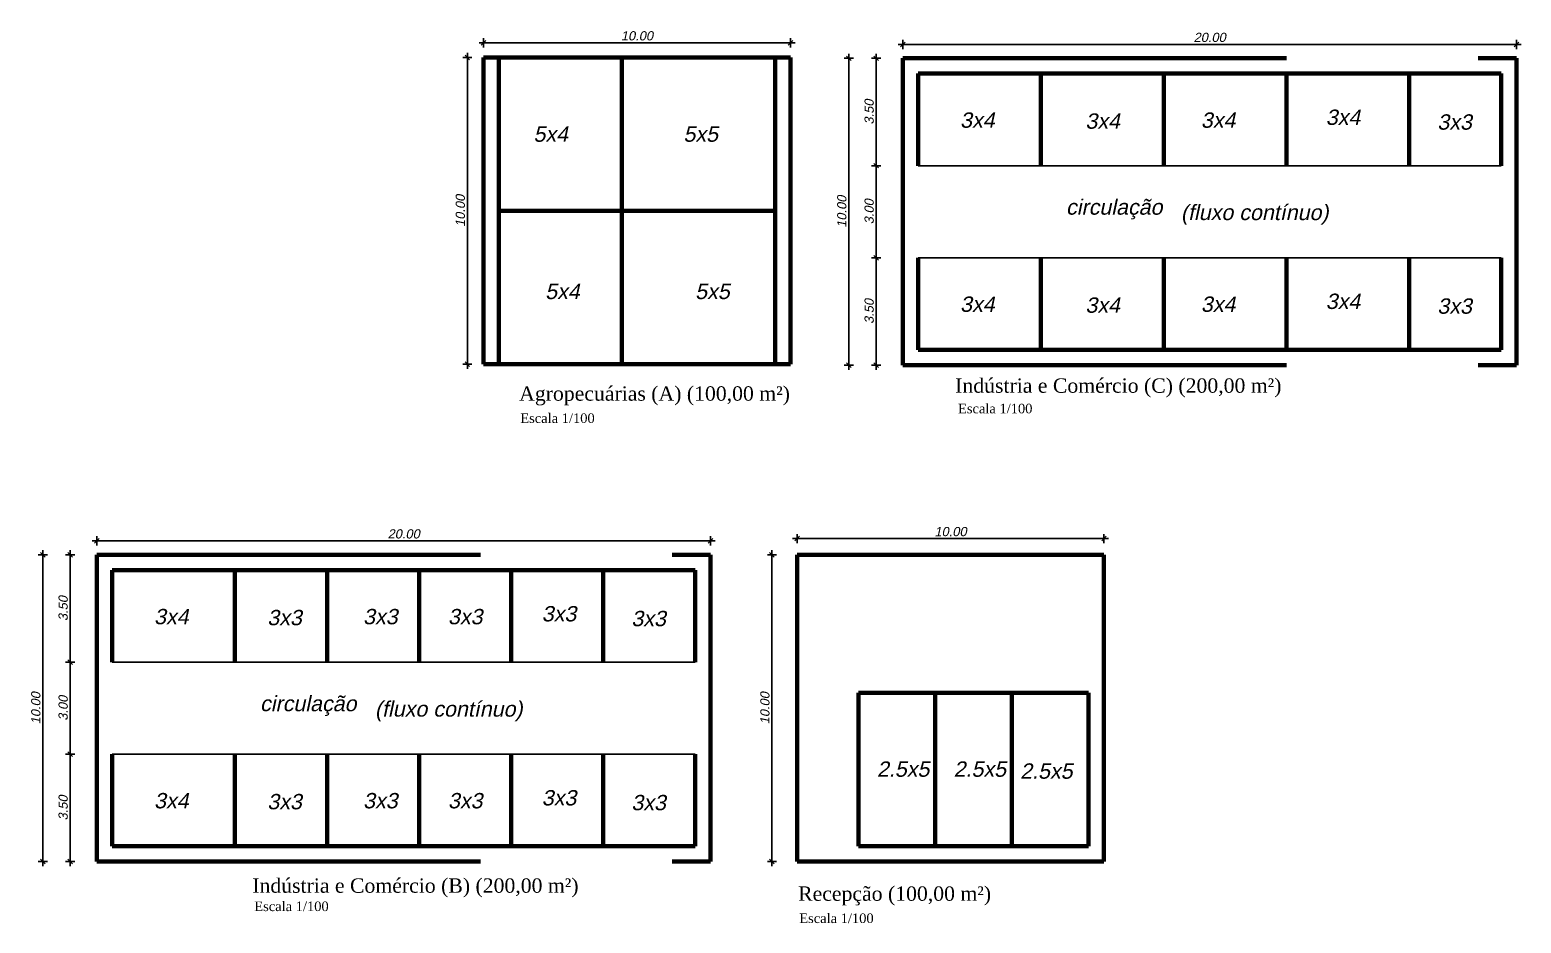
# Model space of a CAD drawing. Header units: metres. Extents: x 2113 to 5678, y -2764 to 956.
# Drawn here: x 3674.79 to 3723.39, y 74.58 to 103.71 of the extents above; entities that cross this region are included whole.
import ezdxf

# ---------------------------------------------------------------- set-up
doc = ezdxf.new("R2010")
doc.units = ezdxf.units.M
doc.header["$MEASUREMENT"] = 0
doc.linetypes.add('DASHED2', pattern=[0.375, 0.25, -0.125])
for name, color, linetype in [('COTASOK', 1, 'Continuous'), ('HACHURAS', 8, 'Continuous'), ('PAREDE', 7, 'Continuous')]:
    doc.layers.add(name, color=color, linetype=linetype)
doc.styles.add('JEF', font='times.ttf', dxfattribs={"height": 0.3})
doc.styles.add('util2000', font='arial.ttf', dxfattribs={"oblique": 12.000028})
doc.dimstyles.new('int_1-50_m_MS_50', dxfattribs={"dimscale": 0.05, "dimtxt": 3, "dimasz": 1.5, "dimexe": 1, "dimexo": 0, "dimgap": 0.75, "dimtad": 1, "dimzin": 1, "dimdsep": 46, "dimtxsty": 'util2000', "dimblk": '_U2_SETA01', "dimcen": 1.5, "dimse1": 1, "dimse2": 1, "dimclrd": 1, "dimclre": 1, "dimclrt": 1, "dimazin": 3, "dimtfac": 1, "dimtix": 1, "dimtmove": 1, "dimatfit": 3, "dimldrblk": '_U2_SETA02', "dimfxl": 1, "dimtzin": 12, "dimarcsym": 0})

# ---------------------------------------------------------------- blocks, each defined once
blk = doc.blocks.new('_U2_SETA01')
at = {"color": 0}
for p, q in [((-1, 0), (1, 0)), ((0, -1), (0, 1))]:
    blk.add_line(p, q, dxfattribs=at)
blk.add_line((-0.5, -0.5), (0.5, 0.5))
blk = doc.blocks.new('*D154')
at = {"layer": 'Defpoints', "color": 0, "ltscale": 0.3, "transparency": 16777216}
for p in [(3709.796, 87.119), (3699.796, 86.591), (3709.796, 86.591)]:
    blk.add_point(p, dxfattribs=at)
at = {"layer": 'PAREDE', "color": 1, "lineweight": -2, "ltscale": 0.3, "transparency": 16777216}
blk.add_line((3699.946, 87.119), (3709.646, 87.119), dxfattribs=at)
at = {"layer": 'PAREDE', "color": 1, "lineweight": -2, "ltscale": 0.3, "transparency": 16777216, "xscale": 0.15, "yscale": 0.15, "zscale": 0.15, "rotation": 180}
blk.add_blockref('_U2_SETA01', (3699.796, 87.119), dxfattribs=at)
at = {"layer": 'PAREDE', "color": 1, "lineweight": -2, "ltscale": 0.3, "transparency": 16777216, "xscale": 0.15, "yscale": 0.15, "zscale": 0.15}
blk.add_blockref('_U2_SETA01', (3709.796, 87.119), dxfattribs=at)
at = {"layer": 'PAREDE', "color": 1, "ltscale": 0.3, "transparency": 16777216, "insert": (3704.796, 87.347), "char_height": 0.3, "attachment_point": 5, "style": 'util2000'}
blk.add_mtext('10.00', dxfattribs=at)
blk = doc.blocks.new('_U2_SETA02')
blk.add_solid([(-1, -0.17), (0, 0), (-1, 0.17)])
blk = doc.blocks.new('*D155')
at = {"layer": 'Defpoints', "color": 0, "ltscale": 0.3, "transparency": 16777216}
for p in [(3699.796, 86.591), (3698.975, 76.591), (3699.796, 76.591)]:
    blk.add_point(p, dxfattribs=at)
at = {"layer": 'PAREDE', "color": 1, "lineweight": -2, "ltscale": 0.3, "transparency": 16777216}
blk.add_line((3698.975, 86.441), (3698.975, 76.741), dxfattribs=at)
at = {"layer": 'PAREDE', "color": 1, "lineweight": -2, "ltscale": 0.3, "transparency": 16777216, "xscale": 0.15, "yscale": 0.15, "zscale": 0.15}
for p, rotation in [((3698.975, 86.591), 90), ((3698.975, 76.591), 270)]:
    blk.add_blockref('_U2_SETA01', p, dxfattribs=dict(at, rotation=rotation))
at = {"layer": 'PAREDE', "color": 1, "ltscale": 0.3, "transparency": 16777216, "insert": (3698.747, 81.591), "char_height": 0.3, "attachment_point": 5, "rotation": 90, "style": 'util2000'}
blk.add_mtext('10.00', dxfattribs=at)
blk = doc.blocks.new('*D181')
at = {"layer": 'Defpoints', "color": 0, "ltscale": 0.3, "transparency": 16777216}
for p in [(3696.975, 87.044), (3676.975, 86.591), (3696.975, 86.591)]:
    blk.add_point(p, dxfattribs=at)
at = {"layer": 'PAREDE', "color": 1, "lineweight": -2, "ltscale": 0.3, "transparency": 16777216}
blk.add_line((3677.125, 87.044), (3696.825, 87.044), dxfattribs=at)
at = {"layer": 'PAREDE', "color": 1, "lineweight": -2, "ltscale": 0.3, "transparency": 16777216, "xscale": 0.15, "yscale": 0.15, "zscale": 0.15, "rotation": 180}
blk.add_blockref('_U2_SETA01', (3676.975, 87.044), dxfattribs=at)
at = {"layer": 'PAREDE', "color": 1, "lineweight": -2, "ltscale": 0.3, "transparency": 16777216, "xscale": 0.15, "yscale": 0.15, "zscale": 0.15}
blk.add_blockref('_U2_SETA01', (3696.975, 87.044), dxfattribs=at)
at = {"layer": 'PAREDE', "color": 1, "ltscale": 0.3, "transparency": 16777216, "insert": (3686.975, 87.272), "char_height": 0.3, "attachment_point": 5, "style": 'util2000'}
blk.add_mtext('20.00', dxfattribs=at)
blk = doc.blocks.new('*D156')
at = {"layer": 'Defpoints', "color": 0, "ltscale": 0.3, "transparency": 16777216}
for p in [(3676.954, 86.591), (3675.214, 76.591), (3677.302, 76.591)]:
    blk.add_point(p, dxfattribs=at)
at = {"layer": 'PAREDE', "color": 1, "lineweight": -2, "ltscale": 0.3, "transparency": 16777216}
blk.add_line((3675.214, 86.441), (3675.214, 76.741), dxfattribs=at)
at = {"layer": 'PAREDE', "color": 1, "lineweight": -2, "ltscale": 0.3, "transparency": 16777216, "xscale": 0.15, "yscale": 0.15, "zscale": 0.15}
for p, rotation in [((3675.214, 86.591), 90), ((3675.214, 76.591), 270)]:
    blk.add_blockref('_U2_SETA01', p, dxfattribs=dict(at, rotation=rotation))
at = {"layer": 'PAREDE', "color": 1, "ltscale": 0.3, "transparency": 16777216, "insert": (3674.986, 81.591), "char_height": 0.3, "attachment_point": 5, "rotation": 90, "style": 'util2000'}
blk.add_mtext('10.00', dxfattribs=at)
blk = doc.blocks.new('*D157')
at = {"layer": 'Defpoints', "color": 0, "ltscale": 0.3, "transparency": 16777216}
for p in [(3676.984, 86.591), (3676.106, 83.091), (3676.834, 83.091)]:
    blk.add_point(p, dxfattribs=at)
at = {"layer": 'PAREDE', "color": 1, "lineweight": -2, "ltscale": 0.3, "transparency": 16777216}
blk.add_line((3676.106, 86.441), (3676.106, 83.241), dxfattribs=at)
at = {"layer": 'PAREDE', "color": 1, "lineweight": -2, "ltscale": 0.3, "transparency": 16777216, "xscale": 0.15, "yscale": 0.15, "zscale": 0.15}
for p, rotation in [((3676.106, 86.591), 90), ((3676.106, 83.091), 270)]:
    blk.add_blockref('_U2_SETA01', p, dxfattribs=dict(at, rotation=rotation))
at = {"layer": 'PAREDE', "color": 1, "ltscale": 0.3, "transparency": 16777216, "insert": (3675.877, 84.841), "char_height": 0.3, "attachment_point": 5, "rotation": 90, "style": 'util2000'}
blk.add_mtext('3.50', dxfattribs=at)
blk = doc.blocks.new('*D158')
at = {"layer": 'Defpoints', "color": 0, "ltscale": 0.3, "transparency": 16777216}
for p in [(3676.834, 83.091), (3676.106, 80.091), (3676.918, 80.091)]:
    blk.add_point(p, dxfattribs=at)
at = {"layer": 'PAREDE', "color": 1, "lineweight": -2, "ltscale": 0.3, "transparency": 16777216}
blk.add_line((3676.106, 82.941), (3676.106, 80.241), dxfattribs=at)
at = {"layer": 'PAREDE', "color": 1, "lineweight": -2, "ltscale": 0.3, "transparency": 16777216, "xscale": 0.15, "yscale": 0.15, "zscale": 0.15}
for p, rotation in [((3676.106, 83.091), 90), ((3676.106, 80.091), 270)]:
    blk.add_blockref('_U2_SETA01', p, dxfattribs=dict(at, rotation=rotation))
at = {"layer": 'PAREDE', "color": 1, "ltscale": 0.3, "transparency": 16777216, "insert": (3675.877, 81.591), "char_height": 0.3, "attachment_point": 5, "rotation": 90, "style": 'util2000'}
blk.add_mtext('3.00', dxfattribs=at)
blk = doc.blocks.new('*D159')
at = {"layer": 'Defpoints', "color": 0, "ltscale": 0.3, "transparency": 16777216}
for p in [(3676.918, 80.091), (3676.106, 76.591), (3676.706, 76.591)]:
    blk.add_point(p, dxfattribs=at)
at = {"layer": 'PAREDE', "color": 1, "lineweight": -2, "ltscale": 0.3, "transparency": 16777216}
blk.add_line((3676.106, 79.941), (3676.106, 76.741), dxfattribs=at)
at = {"layer": 'PAREDE', "color": 1, "lineweight": -2, "ltscale": 0.3, "transparency": 16777216, "xscale": 0.15, "yscale": 0.15, "zscale": 0.15}
for p, rotation in [((3676.106, 80.091), 90), ((3676.106, 76.591), 270)]:
    blk.add_blockref('_U2_SETA01', p, dxfattribs=dict(at, rotation=rotation))
at = {"layer": 'PAREDE', "color": 1, "ltscale": 0.3, "transparency": 16777216, "insert": (3675.877, 78.341), "char_height": 0.3, "attachment_point": 5, "rotation": 90, "style": 'util2000'}
blk.add_mtext('3.50', dxfattribs=at)
blk = doc.blocks.new('*D160')
at = {"layer": 'Defpoints', "color": 0, "ltscale": 0.3, "transparency": 16777216}
for p in [(3696.975, 87.044), (3676.975, 86.591), (3696.975, 86.591)]:
    blk.add_point(p, dxfattribs=at)
at = {"layer": 'PAREDE', "color": 1, "lineweight": -2, "ltscale": 0.3, "transparency": 16777216}
blk.add_line((3677.125, 87.044), (3696.825, 87.044), dxfattribs=at)
at = {"layer": 'PAREDE', "color": 1, "lineweight": -2, "ltscale": 0.3, "transparency": 16777216, "xscale": 0.15, "yscale": 0.15, "zscale": 0.15, "rotation": 180}
blk.add_blockref('_U2_SETA01', (3676.975, 87.044), dxfattribs=at)
at = {"layer": 'PAREDE', "color": 1, "lineweight": -2, "ltscale": 0.3, "transparency": 16777216, "xscale": 0.15, "yscale": 0.15, "zscale": 0.15}
blk.add_blockref('_U2_SETA01', (3696.975, 87.044), dxfattribs=at)
at = {"layer": 'PAREDE', "color": 1, "ltscale": 0.3, "transparency": 16777216, "insert": (3686.975, 87.272), "char_height": 0.3, "attachment_point": 5, "style": 'util2000'}
blk.add_mtext('20.00', dxfattribs=at)
blk = doc.blocks.new('*D161')
at = {"layer": 'Defpoints', "color": 0, "ltscale": 0.3, "transparency": 16777216}
for p in [(3676.954, 86.591), (3675.214, 76.591), (3677.302, 76.591)]:
    blk.add_point(p, dxfattribs=at)
at = {"layer": 'PAREDE', "color": 1, "lineweight": -2, "ltscale": 0.3, "transparency": 16777216}
blk.add_line((3675.214, 86.441), (3675.214, 76.741), dxfattribs=at)
at = {"layer": 'PAREDE', "color": 1, "lineweight": -2, "ltscale": 0.3, "transparency": 16777216, "xscale": 0.15, "yscale": 0.15, "zscale": 0.15}
for p, rotation in [((3675.214, 86.591), 90), ((3675.214, 76.591), 270)]:
    blk.add_blockref('_U2_SETA01', p, dxfattribs=dict(at, rotation=rotation))
at = {"layer": 'PAREDE', "color": 1, "ltscale": 0.3, "transparency": 16777216, "insert": (3674.986, 81.591), "char_height": 0.3, "attachment_point": 5, "rotation": 90, "style": 'util2000'}
blk.add_mtext('10.00', dxfattribs=at)
blk = doc.blocks.new('*D162')
at = {"layer": 'Defpoints', "color": 0, "ltscale": 0.3, "transparency": 16777216}
for p in [(3676.984, 86.591), (3676.106, 83.091), (3676.834, 83.091)]:
    blk.add_point(p, dxfattribs=at)
at = {"layer": 'PAREDE', "color": 1, "lineweight": -2, "ltscale": 0.3, "transparency": 16777216}
blk.add_line((3676.106, 86.441), (3676.106, 83.241), dxfattribs=at)
at = {"layer": 'PAREDE', "color": 1, "lineweight": -2, "ltscale": 0.3, "transparency": 16777216, "xscale": 0.15, "yscale": 0.15, "zscale": 0.15}
for p, rotation in [((3676.106, 86.591), 90), ((3676.106, 83.091), 270)]:
    blk.add_blockref('_U2_SETA01', p, dxfattribs=dict(at, rotation=rotation))
at = {"layer": 'PAREDE', "color": 1, "ltscale": 0.3, "transparency": 16777216, "insert": (3675.877, 84.841), "char_height": 0.3, "attachment_point": 5, "rotation": 90, "style": 'util2000'}
blk.add_mtext('3.50', dxfattribs=at)
blk = doc.blocks.new('*D163')
at = {"layer": 'Defpoints', "color": 0, "ltscale": 0.3, "transparency": 16777216}
for p in [(3676.834, 83.091), (3676.106, 80.091), (3676.918, 80.091)]:
    blk.add_point(p, dxfattribs=at)
at = {"layer": 'PAREDE', "color": 1, "lineweight": -2, "ltscale": 0.3, "transparency": 16777216}
blk.add_line((3676.106, 82.941), (3676.106, 80.241), dxfattribs=at)
at = {"layer": 'PAREDE', "color": 1, "lineweight": -2, "ltscale": 0.3, "transparency": 16777216, "xscale": 0.15, "yscale": 0.15, "zscale": 0.15}
for p, rotation in [((3676.106, 83.091), 90), ((3676.106, 80.091), 270)]:
    blk.add_blockref('_U2_SETA01', p, dxfattribs=dict(at, rotation=rotation))
at = {"layer": 'PAREDE', "color": 1, "ltscale": 0.3, "transparency": 16777216, "insert": (3675.877, 81.591), "char_height": 0.3, "attachment_point": 5, "rotation": 90, "style": 'util2000'}
blk.add_mtext('3.00', dxfattribs=at)
blk = doc.blocks.new('*D164')
at = {"layer": 'Defpoints', "color": 0, "ltscale": 0.3, "transparency": 16777216}
for p in [(3676.918, 80.091), (3676.106, 76.591), (3676.706, 76.591)]:
    blk.add_point(p, dxfattribs=at)
at = {"layer": 'PAREDE', "color": 1, "lineweight": -2, "ltscale": 0.3, "transparency": 16777216}
blk.add_line((3676.106, 79.941), (3676.106, 76.741), dxfattribs=at)
at = {"layer": 'PAREDE', "color": 1, "lineweight": -2, "ltscale": 0.3, "transparency": 16777216, "xscale": 0.15, "yscale": 0.15, "zscale": 0.15}
for p, rotation in [((3676.106, 80.091), 90), ((3676.106, 76.591), 270)]:
    blk.add_blockref('_U2_SETA01', p, dxfattribs=dict(at, rotation=rotation))
at = {"layer": 'PAREDE', "color": 1, "ltscale": 0.3, "transparency": 16777216, "insert": (3675.877, 78.341), "char_height": 0.3, "attachment_point": 5, "rotation": 90, "style": 'util2000'}
blk.add_mtext('3.50', dxfattribs=at)
blk = doc.blocks.new('*D165')
at = {"layer": 'Defpoints', "color": 0, "ltscale": 0.3, "transparency": 16777216}
for p in [(3699.578, 103.28), (3689.578, 102.805), (3699.578, 102.805)]:
    blk.add_point(p, dxfattribs=at)
at = {"layer": 'PAREDE', "color": 1, "lineweight": -2, "ltscale": 0.3, "transparency": 16777216}
blk.add_line((3689.728, 103.28), (3699.428, 103.28), dxfattribs=at)
at = {"layer": 'PAREDE', "color": 1, "lineweight": -2, "ltscale": 0.3, "transparency": 16777216, "xscale": 0.15, "yscale": 0.15, "zscale": 0.15, "rotation": 180}
blk.add_blockref('_U2_SETA01', (3689.578, 103.28), dxfattribs=at)
at = {"layer": 'PAREDE', "color": 1, "lineweight": -2, "ltscale": 0.3, "transparency": 16777216, "xscale": 0.15, "yscale": 0.15, "zscale": 0.15}
blk.add_blockref('_U2_SETA01', (3699.578, 103.28), dxfattribs=at)
at = {"layer": 'PAREDE', "color": 1, "ltscale": 0.3, "transparency": 16777216, "insert": (3694.578, 103.508), "char_height": 0.3, "attachment_point": 5, "style": 'util2000'}
blk.add_mtext('10.00', dxfattribs=at)
blk = doc.blocks.new('*D166')
at = {"layer": 'Defpoints', "color": 0, "ltscale": 0.3, "transparency": 16777216}
for p in [(3689.578, 102.805), (3689.048, 92.805), (3689.578, 92.805)]:
    blk.add_point(p, dxfattribs=at)
at = {"layer": 'PAREDE', "color": 1, "lineweight": -2, "ltscale": 0.3, "transparency": 16777216}
blk.add_line((3689.048, 102.655), (3689.048, 92.955), dxfattribs=at)
at = {"layer": 'PAREDE', "color": 1, "lineweight": -2, "ltscale": 0.3, "transparency": 16777216, "xscale": 0.15, "yscale": 0.15, "zscale": 0.15}
for p, rotation in [((3689.048, 102.805), 90), ((3689.048, 92.805), 270)]:
    blk.add_blockref('_U2_SETA01', p, dxfattribs=dict(at, rotation=rotation))
at = {"layer": 'PAREDE', "color": 1, "ltscale": 0.3, "transparency": 16777216, "insert": (3688.82, 97.805), "char_height": 0.3, "attachment_point": 5, "rotation": 90, "style": 'util2000'}
blk.add_mtext('10.00', dxfattribs=at)
blk = doc.blocks.new('*D182')
at = {"layer": 'Defpoints', "color": 0, "ltscale": 0.3, "transparency": 16777216}
for p in [(3723.242, 103.229), (3703.242, 102.776), (3723.242, 102.776)]:
    blk.add_point(p, dxfattribs=at)
at = {"layer": 'PAREDE', "color": 1, "lineweight": -2, "ltscale": 0.3, "transparency": 16777216}
blk.add_line((3703.392, 103.229), (3723.092, 103.229), dxfattribs=at)
at = {"layer": 'PAREDE', "color": 1, "lineweight": -2, "ltscale": 0.3, "transparency": 16777216, "xscale": 0.15, "yscale": 0.15, "zscale": 0.15, "rotation": 180}
blk.add_blockref('_U2_SETA01', (3703.242, 103.229), dxfattribs=at)
at = {"layer": 'PAREDE', "color": 1, "lineweight": -2, "ltscale": 0.3, "transparency": 16777216, "xscale": 0.15, "yscale": 0.15, "zscale": 0.15}
blk.add_blockref('_U2_SETA01', (3723.242, 103.229), dxfattribs=at)
at = {"layer": 'PAREDE', "color": 1, "ltscale": 0.3, "transparency": 16777216, "insert": (3713.242, 103.457), "char_height": 0.3, "attachment_point": 5, "style": 'util2000'}
blk.add_mtext('20.00', dxfattribs=at)
blk = doc.blocks.new('*D167')
at = {"layer": 'Defpoints', "color": 0, "ltscale": 0.3, "transparency": 16777216}
for p in [(3703.221, 102.776), (3701.481, 92.776), (3703.569, 92.776)]:
    blk.add_point(p, dxfattribs=at)
at = {"layer": 'PAREDE', "color": 1, "lineweight": -2, "ltscale": 0.3, "transparency": 16777216}
blk.add_line((3701.481, 102.626), (3701.481, 92.926), dxfattribs=at)
at = {"layer": 'PAREDE', "color": 1, "lineweight": -2, "ltscale": 0.3, "transparency": 16777216, "xscale": 0.15, "yscale": 0.15, "zscale": 0.15}
for p, rotation in [((3701.481, 102.776), 90), ((3701.481, 92.776), 270)]:
    blk.add_blockref('_U2_SETA01', p, dxfattribs=dict(at, rotation=rotation))
at = {"layer": 'PAREDE', "color": 1, "ltscale": 0.3, "transparency": 16777216, "insert": (3701.253, 97.776), "char_height": 0.3, "attachment_point": 5, "rotation": 90, "style": 'util2000'}
blk.add_mtext('10.00', dxfattribs=at)
blk = doc.blocks.new('*D168')
at = {"layer": 'Defpoints', "color": 0, "ltscale": 0.3, "transparency": 16777216}
for p in [(3703.25, 102.776), (3702.372, 99.276), (3703.1, 99.276)]:
    blk.add_point(p, dxfattribs=at)
at = {"layer": 'PAREDE', "color": 1, "lineweight": -2, "ltscale": 0.3, "transparency": 16777216}
blk.add_line((3702.372, 102.626), (3702.372, 99.426), dxfattribs=at)
at = {"layer": 'PAREDE', "color": 1, "lineweight": -2, "ltscale": 0.3, "transparency": 16777216, "xscale": 0.15, "yscale": 0.15, "zscale": 0.15}
for p, rotation in [((3702.372, 102.776), 90), ((3702.372, 99.276), 270)]:
    blk.add_blockref('_U2_SETA01', p, dxfattribs=dict(at, rotation=rotation))
at = {"layer": 'PAREDE', "color": 1, "ltscale": 0.3, "transparency": 16777216, "insert": (3702.144, 101.026), "char_height": 0.3, "attachment_point": 5, "rotation": 90, "style": 'util2000'}
blk.add_mtext('3.50', dxfattribs=at)
blk = doc.blocks.new('*D169')
at = {"layer": 'Defpoints', "color": 0, "ltscale": 0.3, "transparency": 16777216}
for p in [(3703.1, 99.276), (3702.372, 96.276), (3703.036, 96.276)]:
    blk.add_point(p, dxfattribs=at)
at = {"layer": 'PAREDE', "color": 1, "lineweight": -2, "ltscale": 0.3, "transparency": 16777216}
blk.add_line((3702.372, 99.126), (3702.372, 96.426), dxfattribs=at)
at = {"layer": 'PAREDE', "color": 1, "lineweight": -2, "ltscale": 0.3, "transparency": 16777216, "xscale": 0.15, "yscale": 0.15, "zscale": 0.15}
for p, rotation in [((3702.372, 99.276), 90), ((3702.372, 96.276), 270)]:
    blk.add_blockref('_U2_SETA01', p, dxfattribs=dict(at, rotation=rotation))
at = {"layer": 'PAREDE', "color": 1, "ltscale": 0.3, "transparency": 16777216, "insert": (3702.144, 97.776), "char_height": 0.3, "attachment_point": 5, "rotation": 90, "style": 'util2000'}
blk.add_mtext('3.00', dxfattribs=at)
blk = doc.blocks.new('*D170')
at = {"layer": 'Defpoints', "color": 0, "ltscale": 0.3, "transparency": 16777216}
for p in [(3703.036, 96.276), (3702.372, 92.776), (3702.972, 92.776)]:
    blk.add_point(p, dxfattribs=at)
at = {"layer": 'PAREDE', "color": 1, "lineweight": -2, "ltscale": 0.3, "transparency": 16777216}
blk.add_line((3702.372, 96.126), (3702.372, 92.926), dxfattribs=at)
at = {"layer": 'PAREDE', "color": 1, "lineweight": -2, "ltscale": 0.3, "transparency": 16777216, "xscale": 0.15, "yscale": 0.15, "zscale": 0.15}
for p, rotation in [((3702.372, 96.276), 90), ((3702.372, 92.776), 270)]:
    blk.add_blockref('_U2_SETA01', p, dxfattribs=dict(at, rotation=rotation))
at = {"layer": 'PAREDE', "color": 1, "ltscale": 0.3, "transparency": 16777216, "insert": (3702.144, 94.526), "char_height": 0.3, "attachment_point": 5, "rotation": 90, "style": 'util2000'}
blk.add_mtext('3.50', dxfattribs=at)
blk = doc.blocks.new('*D171')
at = {"layer": 'Defpoints', "color": 0, "ltscale": 0.3, "transparency": 16777216}
for p in [(3723.242, 103.229), (3703.242, 102.776), (3723.242, 102.776)]:
    blk.add_point(p, dxfattribs=at)
at = {"layer": 'PAREDE', "color": 1, "lineweight": -2, "ltscale": 0.3, "transparency": 16777216}
blk.add_line((3703.392, 103.229), (3723.092, 103.229), dxfattribs=at)
at = {"layer": 'PAREDE', "color": 1, "lineweight": -2, "ltscale": 0.3, "transparency": 16777216, "xscale": 0.15, "yscale": 0.15, "zscale": 0.15, "rotation": 180}
blk.add_blockref('_U2_SETA01', (3703.242, 103.229), dxfattribs=at)
at = {"layer": 'PAREDE', "color": 1, "lineweight": -2, "ltscale": 0.3, "transparency": 16777216, "xscale": 0.15, "yscale": 0.15, "zscale": 0.15}
blk.add_blockref('_U2_SETA01', (3723.242, 103.229), dxfattribs=at)
at = {"layer": 'PAREDE', "color": 1, "ltscale": 0.3, "transparency": 16777216, "insert": (3713.242, 103.457), "char_height": 0.3, "attachment_point": 5, "style": 'util2000'}
blk.add_mtext('20.00', dxfattribs=at)
blk = doc.blocks.new('*D172')
at = {"layer": 'Defpoints', "color": 0, "ltscale": 0.3, "transparency": 16777216}
for p in [(3703.221, 102.776), (3701.481, 92.776), (3703.569, 92.776)]:
    blk.add_point(p, dxfattribs=at)
at = {"layer": 'PAREDE', "color": 1, "lineweight": -2, "ltscale": 0.3, "transparency": 16777216}
blk.add_line((3701.481, 102.626), (3701.481, 92.926), dxfattribs=at)
at = {"layer": 'PAREDE', "color": 1, "lineweight": -2, "ltscale": 0.3, "transparency": 16777216, "xscale": 0.15, "yscale": 0.15, "zscale": 0.15}
for p, rotation in [((3701.481, 102.776), 90), ((3701.481, 92.776), 270)]:
    blk.add_blockref('_U2_SETA01', p, dxfattribs=dict(at, rotation=rotation))
at = {"layer": 'PAREDE', "color": 1, "ltscale": 0.3, "transparency": 16777216, "insert": (3701.253, 97.776), "char_height": 0.3, "attachment_point": 5, "rotation": 90, "style": 'util2000'}
blk.add_mtext('10.00', dxfattribs=at)
blk = doc.blocks.new('*D173')
at = {"layer": 'Defpoints', "color": 0, "ltscale": 0.3, "transparency": 16777216}
for p in [(3703.25, 102.776), (3702.372, 99.276), (3703.1, 99.276)]:
    blk.add_point(p, dxfattribs=at)
at = {"layer": 'PAREDE', "color": 1, "lineweight": -2, "ltscale": 0.3, "transparency": 16777216}
blk.add_line((3702.372, 102.626), (3702.372, 99.426), dxfattribs=at)
at = {"layer": 'PAREDE', "color": 1, "lineweight": -2, "ltscale": 0.3, "transparency": 16777216, "xscale": 0.15, "yscale": 0.15, "zscale": 0.15}
for p, rotation in [((3702.372, 102.776), 90), ((3702.372, 99.276), 270)]:
    blk.add_blockref('_U2_SETA01', p, dxfattribs=dict(at, rotation=rotation))
at = {"layer": 'PAREDE', "color": 1, "ltscale": 0.3, "transparency": 16777216, "insert": (3702.144, 101.026), "char_height": 0.3, "attachment_point": 5, "rotation": 90, "style": 'util2000'}
blk.add_mtext('3.50', dxfattribs=at)
blk = doc.blocks.new('*D174')
at = {"layer": 'Defpoints', "color": 0, "ltscale": 0.3, "transparency": 16777216}
for p in [(3703.1, 99.276), (3702.372, 96.276), (3703.036, 96.276)]:
    blk.add_point(p, dxfattribs=at)
at = {"layer": 'PAREDE', "color": 1, "lineweight": -2, "ltscale": 0.3, "transparency": 16777216}
blk.add_line((3702.372, 99.126), (3702.372, 96.426), dxfattribs=at)
at = {"layer": 'PAREDE', "color": 1, "lineweight": -2, "ltscale": 0.3, "transparency": 16777216, "xscale": 0.15, "yscale": 0.15, "zscale": 0.15}
for p, rotation in [((3702.372, 99.276), 90), ((3702.372, 96.276), 270)]:
    blk.add_blockref('_U2_SETA01', p, dxfattribs=dict(at, rotation=rotation))
at = {"layer": 'PAREDE', "color": 1, "ltscale": 0.3, "transparency": 16777216, "insert": (3702.144, 97.776), "char_height": 0.3, "attachment_point": 5, "rotation": 90, "style": 'util2000'}
blk.add_mtext('3.00', dxfattribs=at)
blk = doc.blocks.new('*D175')
at = {"layer": 'Defpoints', "color": 0, "ltscale": 0.3, "transparency": 16777216}
for p in [(3703.036, 96.276), (3702.372, 92.776), (3702.972, 92.776)]:
    blk.add_point(p, dxfattribs=at)
at = {"layer": 'PAREDE', "color": 1, "lineweight": -2, "ltscale": 0.3, "transparency": 16777216}
blk.add_line((3702.372, 96.126), (3702.372, 92.926), dxfattribs=at)
at = {"layer": 'PAREDE', "color": 1, "lineweight": -2, "ltscale": 0.3, "transparency": 16777216, "xscale": 0.15, "yscale": 0.15, "zscale": 0.15}
for p, rotation in [((3702.372, 96.276), 90), ((3702.372, 92.776), 270)]:
    blk.add_blockref('_U2_SETA01', p, dxfattribs=dict(at, rotation=rotation))
at = {"layer": 'PAREDE', "color": 1, "ltscale": 0.3, "transparency": 16777216, "insert": (3702.144, 94.526), "char_height": 0.3, "attachment_point": 5, "rotation": 90, "style": 'util2000'}
blk.add_mtext('3.50', dxfattribs=at)

msp = doc.modelspace()

# ---------------------------------------------------------------- linework, layer by layer
at = {"layer": 'HACHURAS'}
for p, q in [((3703.742, 99.276), (3722.742, 99.276)), ((3703.742, 96.276), (3722.742, 96.276)), ((3677.475, 83.091), (3696.475, 83.091)), ((3677.475, 80.091), (3696.475, 80.091))]:
    msp.add_line(p, q, dxfattribs=at)
at = {"layer": 'PAREDE', "lineweight": 80}
for p, q in [((3690.078, 102.805), (3690.078, 92.805)), ((3694.078, 102.805), (3694.078, 92.805)), ((3699.078, 102.805), (3699.078, 92.805)), ((3703.742, 102.276), (3703.742, 99.276)), ((3703.742, 102.276), (3722.742, 102.276)), ((3707.742, 102.276), (3707.742, 99.276)), ((3711.742, 102.276), (3711.742, 99.276)), ((3715.742, 102.276), (3715.742, 99.276)), ((3719.742, 102.276), (3719.742, 99.276)), ((3722.742, 102.276), (3722.742, 99.276)), ((3690.078, 97.805), (3699.078, 97.805)), ((3703.742, 96.276), (3703.742, 93.276)), ((3707.742, 96.276), (3707.742, 93.276)), ((3711.742, 96.276), (3711.742, 93.276)), ((3715.742, 96.276), (3715.742, 93.276)), ((3719.742, 96.276), (3719.742, 93.276)), ((3722.742, 96.276), (3722.742, 93.276)), ((3703.742, 93.276), (3722.742, 93.276)), ((3677.475, 86.091), (3677.475, 83.091)), ((3677.475, 86.091), (3696.475, 86.091)), ((3681.475, 86.091), (3681.475, 83.091)), ((3684.475, 86.091), (3684.475, 83.091)), ((3687.475, 86.091), (3687.475, 83.091)), ((3690.475, 86.091), (3690.475, 83.091)), ((3693.475, 86.091), (3693.475, 83.091)), ((3696.475, 86.091), (3696.475, 83.091)), ((3701.796, 82.091), (3709.296, 82.091)), ((3701.796, 77.091), (3701.796, 82.091)), ((3704.296, 77.091), (3704.296, 82.091)), ((3706.796, 77.091), (3706.796, 82.091)), ((3709.296, 77.091), (3709.296, 82.091)), ((3677.475, 80.091), (3677.475, 77.091)), ((3681.475, 80.091), (3681.475, 77.091)), ((3684.475, 80.091), (3684.475, 77.091)), ((3687.475, 80.091), (3687.475, 77.091)), ((3690.475, 80.091), (3690.475, 77.091)), ((3693.475, 80.091), (3693.475, 77.091)), ((3696.475, 80.091), (3696.475, 77.091)), ((3677.475, 77.091), (3696.475, 77.091)), ((3701.796, 77.091), (3709.296, 77.091))]:
    msp.add_line(p, q, dxfattribs=at)
at = {"layer": 'PAREDE', "linetype": 'DASHED2', "lineweight": 80, "ltscale": 50}
for p, q in [((3703.242, 102.776), (3703.242, 92.776)), ((3703.242, 102.776), (3723.242, 102.776)), ((3723.242, 102.776), (3723.242, 92.776)), ((3703.242, 92.776), (3723.242, 92.776)), ((3676.975, 86.591), (3676.975, 76.591)), ((3676.975, 86.591), (3696.975, 86.591)), ((3696.975, 86.591), (3696.975, 76.591)), ((3676.975, 76.591), (3696.975, 76.591))]:
    msp.add_line(p, q, dxfattribs=at)
for points in [[(3689.578, 92.805), (3699.578, 92.805), (3699.578, 102.805), (3689.578, 102.805)], [(3699.796, 76.591), (3709.796, 76.591), (3709.796, 86.591), (3699.796, 86.591)]]:
    msp.add_lwpolyline(points, close=True, dxfattribs=at)

# ---------------------------------------------------------------- texts
at = {"layer": 'COTASOK', "style": 'JEF'}
for s, p in [('Indústria e Comércio (C) (200,00 m²)', (3704.946, 91.874)), ('Agropecuárias (A) (100,00 m²)', (3690.737, 91.615)), ('Indústria e Comércio (B) (200,00 m²)', (3682.039, 75.575)), ('Recepção (100,00 m²)', (3699.828, 75.313))]:
    msp.add_text(s, height=0.46875, dxfattribs=at).set_placement(p)
at = {"layer": 'COTASOK', "char_height": 0.3125, "width": 11.83437, "attachment_point": 1, "style": 'JEF'}
for insert in [(3705.039, 91.516), (3705.039, 91.516), (3690.774, 91.202), (3682.105, 75.29), (3682.105, 75.29), (3699.865, 74.901)]:
    msp.add_mtext('Escala 1/100', dxfattribs=dict(at, insert=insert))
at = {"layer": 'PAREDE', "color": 1, "char_height": 0.5, "attachment_point": 7, "rotation": 359.9678, "style": 'util2000'}
for s, insert in [('{\\f@Arial Unicode MS|b0|i0|c0|p34;\\C256;3x4}', (3717.024, 100.598)), ('{\\f@Arial Unicode MS|b0|i0|c0|p34;\\C256;3x4}', (3705.106, 100.505)), ('{\\f@Arial Unicode MS|b0|i0|c0|p34;\\C256;3x4}', (3709.191, 100.474)), ('{\\f@Arial Unicode MS|b0|i0|c0|p34;\\C256;3x4}', (3712.953, 100.505)), ('{\\f@Arial Unicode MS|b0|i0|c0|p34;\\C256;3x3}', (3720.659, 100.443)), ('{\\f@Arial Unicode MS|b0|i0|c0|p34;\\C256;5x4}', (3691.203, 100.048)), ('{\\f@Arial Unicode MS|b0|i0|c0|p34;\\C256;5x5}', (3696.09, 100.048)), ('{\\f@Arial Unicode MS|b0|i0|c0|p34;\\C256;circulação}', (3708.557, 97.525)), ('{\\f@Arial Unicode MS|b0|i0|c0|p34;\\C256;circulação}', (3708.557, 97.525)), ('{\\f@Arial Unicode MS|b0|i0|c0|p34;\\C256;(fluxo contínuo)}', (3712.3, 97.353)), ('{\\f@Arial Unicode MS|b0|i0|c0|p34;\\C256;(fluxo contínuo)}', (3712.3, 97.353)), ('{\\f@Arial Unicode MS|b0|i0|c0|p34;\\C256;5x4}', (3691.584, 94.92)), ('{\\f@Arial Unicode MS|b0|i0|c0|p34;\\C256;5x5}', (3696.471, 94.92)), ('{\\f@Arial Unicode MS|b0|i0|c0|p34;\\C256;3x4}', (3705.106, 94.505)), ('{\\f@Arial Unicode MS|b0|i0|c0|p34;\\C256;3x4}', (3709.191, 94.474)), ('{\\f@Arial Unicode MS|b0|i0|c0|p34;\\C256;3x4}', (3712.953, 94.505)), ('{\\f@Arial Unicode MS|b0|i0|c0|p34;\\C256;3x4}', (3717.024, 94.598)), ('{\\f@Arial Unicode MS|b0|i0|c0|p34;\\C256;3x3}', (3720.659, 94.443)), ('{\\f@Arial Unicode MS|b0|i0|c0|p34;\\C256;3x4}', (3678.839, 84.32)), ('{\\f@Arial Unicode MS|b0|i0|c0|p34;\\C256;3x3}', (3682.529, 84.289)), ('{\\f@Arial Unicode MS|b0|i0|c0|p34;\\C256;3x3}', (3685.651, 84.32)), ('{\\f@Arial Unicode MS|b0|i0|c0|p34;\\C256;3x3}', (3688.416, 84.32)), ('{\\f@Arial Unicode MS|b0|i0|c0|p34;\\C256;3x3}', (3691.474, 84.414)), ('{\\f@Arial Unicode MS|b0|i0|c0|p34;\\C256;3x3}', (3694.393, 84.258)), ('{\\f@Arial Unicode MS|b0|i0|c0|p34;\\C256;circulação}', (3682.291, 81.34)), ('{\\f@Arial Unicode MS|b0|i0|c0|p34;\\C256;circulação}', (3682.291, 81.34)), ('{\\f@Arial Unicode MS|b0|i0|c0|p34;\\C256;(fluxo contínuo)}', (3686.034, 81.168)), ('{\\f@Arial Unicode MS|b0|i0|c0|p34;\\C256;(fluxo contínuo)}', (3686.034, 81.168)), ('{\\f@Arial Unicode MS|b0|i0|c0|p34;\\C256;2.5x5}', (3702.395, 79.349)), ('{\\f@Arial Unicode MS|b0|i0|c0|p34;\\C256;2.5x5}', (3704.895, 79.349)), ('{\\f@Arial Unicode MS|b0|i0|c0|p34;\\C256;2.5x5}', (3707.063, 79.286)), ('{\\f@Arial Unicode MS|b0|i0|c0|p34;\\C256;3x4}', (3678.839, 78.32)), ('{\\f@Arial Unicode MS|b0|i0|c0|p34;\\C256;3x3}', (3682.529, 78.289)), ('{\\f@Arial Unicode MS|b0|i0|c0|p34;\\C256;3x3}', (3685.651, 78.32)), ('{\\f@Arial Unicode MS|b0|i0|c0|p34;\\C256;3x3}', (3688.416, 78.32)), ('{\\f@Arial Unicode MS|b0|i0|c0|p34;\\C256;3x3}', (3691.474, 78.414)), ('{\\f@Arial Unicode MS|b0|i0|c0|p34;\\C256;3x3}', (3694.393, 78.258))]:
    msp.add_mtext(s, dxfattribs=dict(at, insert=insert))

# ---------------------------------------------------------------- dimensions: what is measured, and where the dimension line sits
at = {"layer": 'PAREDE', "ltscale": 0.3}
for base, p1, p2, picture, middle in [((3699.578, 103.28), (3689.578, 102.805), (3699.578, 102.805), '*D165', (3694.578, 103.508)), ((3723.242, 103.229), (3703.242, 102.776), (3723.242, 102.776), '*D182', (3713.242, 103.457)), ((3723.242, 103.229), (3703.242, 102.776), (3723.242, 102.776), '*D171', (3713.242, 103.457)), ((3709.796, 87.119), (3699.796, 86.591), (3709.796, 86.591), '*D154', (3704.796, 87.347)), ((3696.975, 87.044), (3676.975, 86.591), (3696.975, 86.591), '*D181', (3686.975, 87.272)), ((3696.975, 87.044), (3676.975, 86.591), (3696.975, 86.591), '*D160', (3686.975, 87.272))]:
    dim = msp.add_linear_dim(base=base, p1=p1, p2=p2, dimstyle='int_1-50_m_MS_50', override={"dimscale": 0.1}, dxfattribs=at)
    dim.commit()
    dim.dimension.update_dxf_attribs({"geometry": picture, "text_midpoint": middle})
for base, p1, p2, picture, middle in [((3689.048, 92.805), (3689.578, 102.805), (3689.578, 92.805), '*D166', (3688.82, 97.805)), ((3701.481, 92.776), (3703.221, 102.776), (3703.569, 92.776), '*D167', (3701.253, 97.776)), ((3701.481, 92.776), (3703.221, 102.776), (3703.569, 92.776), '*D172', (3701.253, 97.776)), ((3702.372, 99.276), (3703.25, 102.776), (3703.1, 99.276), '*D168', (3702.144, 101.026)), ((3702.372, 99.276), (3703.25, 102.776), (3703.1, 99.276), '*D173', (3702.144, 101.026)), ((3702.372, 96.276), (3703.1, 99.276), (3703.036, 96.276), '*D169', (3702.144, 97.776)), ((3702.372, 96.276), (3703.1, 99.276), (3703.036, 96.276), '*D174', (3702.144, 97.776)), ((3702.372, 92.776), (3703.036, 96.276), (3702.972, 92.776), '*D170', (3702.144, 94.526)), ((3702.372, 92.776), (3703.036, 96.276), (3702.972, 92.776), '*D175', (3702.144, 94.526)), ((3675.214, 76.591), (3676.954, 86.591), (3677.302, 76.591), '*D156', (3674.986, 81.591)), ((3675.214, 76.591), (3676.954, 86.591), (3677.302, 76.591), '*D161', (3674.986, 81.591)), ((3676.106, 83.091), (3676.984, 86.591), (3676.834, 83.091), '*D157', (3675.877, 84.841)), ((3676.106, 83.091), (3676.984, 86.591), (3676.834, 83.091), '*D162', (3675.877, 84.841)), ((3698.975, 76.591), (3699.796, 86.591), (3699.796, 76.591), '*D155', (3698.747, 81.591)), ((3676.106, 80.091), (3676.834, 83.091), (3676.918, 80.091), '*D158', (3675.877, 81.591)), ((3676.106, 80.091), (3676.834, 83.091), (3676.918, 80.091), '*D163', (3675.877, 81.591)), ((3676.106, 76.591), (3676.918, 80.091), (3676.706, 76.591), '*D159', (3675.877, 78.341)), ((3676.106, 76.591), (3676.918, 80.091), (3676.706, 76.591), '*D164', (3675.877, 78.341))]:
    dim = msp.add_linear_dim(base=base, p1=p1, p2=p2, angle=90, dimstyle='int_1-50_m_MS_50', override={"dimscale": 0.1}, dxfattribs=at)
    dim.commit()
    dim.dimension.update_dxf_attribs({"geometry": picture, "text_midpoint": middle})

doc.saveas('drawing.dxf')
